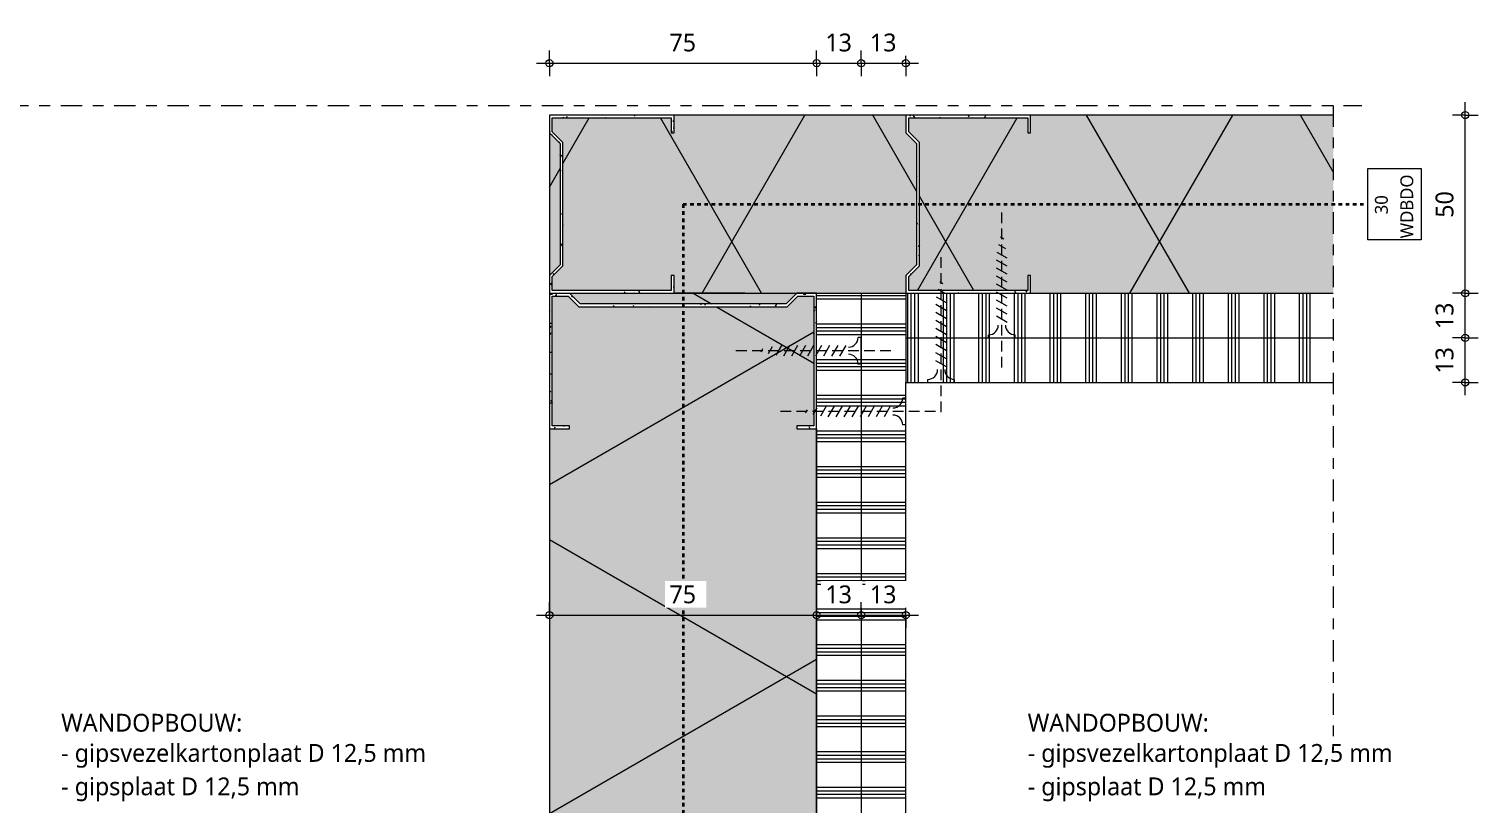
# Model space of a CAD drawing. Header units: millimetres. Extents: x 32900 to 38291, y -18988 to 4133.
# Drawn here: x 33307.4 to 33715.4, y -6917.7 to -6700.3 of the extents above; entities that cross this region are included whole.
import ezdxf

# ---------------------------------------------------------------- set-up
doc = ezdxf.new("R2010")
doc.units = ezdxf.units.MM
for name, pattern in [('MV_30_min', [2, 1, -1]), ('MV_center', [15, 6, -3, 3, -3]), ('MV_hidden_2', [4.5, 3, -1.5])]:
    doc.linetypes.add(name, pattern=pattern)
for name, color, linetype, lineweight in [('A-ANNO-DIMS', 211, 'Continuous', 13), ('A-ANNO-DIMS-2', 211, 'Continuous', 13), ('A-ANNO-NOTE', 131, 'Continuous', 18), ('A-DETL', 90, 'Continuous', 13), ('A-DETL-GENF', 92, 'Continuous', 18), ('A-DETL-THIN', 151, 'Continuous', 18)]:
    doc.layers.add(name, color=color, linetype=linetype, lineweight=lineweight)
doc.styles.add('Segoe UI', font='segoeui.ttf', dxfattribs={"height": 5})
doc.styles.add('Segoe UI_2', font='segoeui.ttf', dxfattribs={"height": 3.6})
doc.styles.add('Segoe UI_B', font='segoeui.ttf', dxfattribs={"height": 5})
doc.dimstyles.new('2_5_mm', dxfattribs={"dimscale": 304.8, "dimtxt": 5.23682, "dimasz": 0.006562, "dimexe": 0.011811, "dimexo": 0.0625, "dimgap": 0.005906, "dimtad": 1, "dimdec": 0, "dimzin": 0, "dimdsep": 46, "dimtxsty": 'Segoe UI', "dimblk1": 'DOTBLANK', "dimblk2": 'DOTBLANK', "dimsah": 1, "dimcen": 0.09, "dimdle": 0.011811, "dimazin": 0, "dimtfac": 1, "dimtdec": 4, "dimtix": 1, "dimtmove": 0, "dimatfit": 3, "dimfxl": 0.011811, "dimfxlon": 1, "dimtvp": 1, "dimtfill": 1, "dimtolj": 1, "dimtzin": 0, "dimarcsym": 2})
doc.dimstyles.new('2_5_mm_2', dxfattribs={"dimscale": 304.8, "dimtxt": 5.23682, "dimasz": 0.006562, "dimexe": 0.011811, "dimexo": 0.0625, "dimgap": 0.005906, "dimtad": 1, "dimdec": 0, "dimzin": 0, "dimdsep": 46, "dimtxsty": 'Segoe UI', "dimblk1": 'DOTBLANK', "dimblk2": 'DOTBLANK', "dimsah": 1, "dimcen": 0.09, "dimdle": 0.011811, "dimazin": 0, "dimtfac": 1, "dimtdec": 4, "dimtix": 1, "dimtmove": 0, "dimatfit": 3, "dimfxl": 0.011811, "dimfxlon": 1, "dimtvp": 1, "dimtfill": 1, "dimtolj": 1, "dimtzin": 0, "dimarcsym": 2})
pattern_1 = [(0, (0, 4), (0, 10), []), (0, (0, 5), (0, 10), []), (0, (0, 6), (0, 10), []), (0, (0, 7), (0, 10), [])]
pattern_2 = [(90, (4, 0), (-10, 6e-16), []), (90, (5, 0), (-10, 6e-16), []), (90, (6, 0), (-10, 6e-16), []), (90, (7, 0), (-10, 6e-16), [])]
pattern_3 = [(0, (0, 0), (8.128, 2.032), [0.67056, -5.425, 0.67056, -5.425, -32.512]), (0, (0, 0), (8.128, 2.032), [-12.192, 0.67056, -11.521, 0.67056, -5.425, -14.224]), (0, (0, 0), (8.128, 2.032), [-30.48, 0.67056, -3.393, 0.67056, -9.489]), (120, (3.048, 1.016), (-5.82376362, 6.02305448), [0.67056, -5.425, 0.67056, -5.425, -32.512]), (120, (3.048, 1.016), (-5.82376362, 6.02305448), [-12.192, 0.67056, -11.521, 0.67056, -5.425, -14.224]), (120, (3.048, 1.016), (-5.82376362, 6.02305448), [-30.48, 0.67056, -3.393, 0.67056, -9.489]), (240, (4.064, 5.08), (-2.30423638, -8.05505448), [0.67056, -5.425, 0.67056, -5.425, -32.512]), (240, (4.064, 5.08), (-2.30423638, -8.05505448), [-12.192, 0.67056, -11.521, 0.67056, -5.425, -14.224]), (240, (4.064, 5.08), (-2.30423638, -8.05505448), [-30.48, 0.67056, -3.393, 0.67056, -9.489])]

# ---------------------------------------------------------------- blocks, each defined once
blk = doc.blocks.new('42 isolatie - Type 1-3788542-Details ziekenhuis Utiliteitsgebouw')
at = {"layer": 'A-DETL-GENF'}
h = blk.add_hatch(color=256, dxfattribs=at)
h.paths.add_polyline_path([(0.28, -9.4), (0.28, -70.2), (3.28, -67.2), (3.28, -9.4), (0.28, -6.4)])
h.paths.add_polyline_path([(1.08, -70.53), (1.08, -75), (37.48, -75), (37.48, -70.2), (38.28, -70.2), (38.28, -75.8), (252.28, -75.8), (252.28, -70.2), (253.08, -70.2), (253.08, -75), (289.48, -75), (289.48, -70.53), (286.48, -67.53), (286.48, -9.07), (289.48, -6.07), (289.48, -1.6), (253.08, -1.6), (253.08, -6.4), (252.28, -6.4), (252.28, -0.8), (38.28, -0.8), (38.28, -6.4), (37.48, -6.4), (37.48, -1.6), (1.08, -1.6), (1.08, -6.07), (4.08, -9.07), (4.08, -67.53), (1.41, -70.2)])
h.paths.add_polyline_path([(287.28, -67.2), (290.28, -70.2), (290.28, -6.4), (287.28, -9.4), (287.28, -55.68)])
at = {"layer": 'A-DETL-GENF', "lineweight": 13}
h = blk.add_hatch(dxfattribs=at)
h.set_pattern_fill('FP_3', color=256, style=0, pattern_type=2)
h.set_pattern_definition([(300, (0, 0), (-69.282, -40), []), (240, (0, 0), (-69.282, 40), [])])
h.paths.add_polyline_path([(0.28, -6.4), (0.28, -70.2), (3.28, -67.2), (3.28, -9.4), (1.08, -7.2)])
h.paths.add_polyline_path([(1.08, -70.53), (1.08, -75), (37.48, -75), (37.48, -70.2), (38.28, -70.2), (38.28, -75.8), (252.28, -75.8), (252.28, -70.2), (253.08, -70.2), (253.08, -75), (289.48, -75), (289.48, -70.53), (286.48, -67.53), (286.48, -9.07), (289.48, -6.07), (289.48, -1.6), (253.08, -1.6), (253.08, -6.4), (252.28, -6.4), (252.28, -0.8), (38.28, -0.8), (38.28, -6.4), (37.48, -6.4), (37.48, -1.6), (1.08, -1.6), (1.08, -6.07), (4.08, -9.07), (4.08, -67.53), (1.41, -70.2)])
h.paths.add_polyline_path([(287.28, -67.2), (290.28, -70.2), (290.28, -6.4), (287.28, -9.4), (287.28, -55.68)])
at = {"layer": 'A-DETL-GENF'}
for p, q in [((252.28, -0.8), (38.28, -0.8)), ((252.28, -0.8), (38.28, -0.8)), ((0.28, -6.4), (0.28, -70.2)), ((0.28, -6.4), (0.28, -70.2)), ((290.28, -55.68), (290.28, -35.8)), ((38.28, -75.8), (252.28, -75.8))]:
    blk.add_line(p, q, dxfattribs=at)
blk = doc.blocks.new('42 isolatie - Type 1-3788702-Details ziekenhuis Utiliteitsgebouw')
at = {"layer": 'A-DETL-GENF'}
h = blk.add_hatch(color=256, dxfattribs=at)
h.paths.add_polyline_path([(70.28, -0.8), (70.28, -50.8), (155.23, -50.8), (155.23, -45.8), (156.03, -45.8), (156.03, -50), (189.43, -50), (189.43, -46.13), (186.43, -43.13), (186.43, -8.47), (189.43, -5.47), (189.43, -1.6), (156.03, -1.6), (156.03, -5.8), (155.23, -5.8), (155.23, -0.8), (79.7, -0.8)])
h.paths.add_polyline_path([(215.28, -0.8), (190.23, -0.8), (190.23, -5.8), (187.23, -8.8), (187.23, -42.8), (190.23, -45.8), (190.23, -50.8), (255.28, -50.8), (255.28, -45.8), (256.08, -45.8), (256.08, -50), (289.48, -50), (289.48, -46.13), (286.48, -43.13), (286.48, -8.47), (289.48, -5.47), (289.48, -1.6), (256.08, -1.6), (256.08, -5.8), (255.28, -5.8), (255.28, -0.8), (216.08, -0.8)])
h.paths.add_polyline_path([(290.28, -5.8), (287.28, -8.8), (287.28, -42.8), (290.28, -45.8), (290.28, -8.8)])
at = {"layer": 'A-DETL-GENF', "lineweight": 13}
h = blk.add_hatch(dxfattribs=at)
h.set_pattern_fill('FP_15', color=256, style=0, pattern_type=2)
h.set_pattern_definition([(300, (0, 0), (-45.033, -26), []), (240, (0, 0), (-45.033, 26), [])])
h.paths.add_polyline_path([(216.08, -0.8), (190.23, -0.8), (190.23, -5.8), (187.23, -8.8), (187.23, -42.8), (190.23, -45.8), (190.23, -50.8), (255.28, -50.8), (255.28, -45.8), (256.08, -45.8), (256.08, -50), (289.48, -50), (289.48, -46.13), (286.48, -43.13), (286.48, -8.47), (289.48, -5.47), (289.48, -1.6), (256.08, -1.6), (256.08, -5.8), (255.28, -5.8), (255.28, -0.8), (220.55, -0.8)])
h.paths.add_polyline_path([(70.28, -0.8), (70.28, -50.8), (155.23, -50.8), (155.23, -45.8), (156.03, -45.8), (156.03, -50), (189.43, -50), (189.43, -46.13), (186.43, -43.13), (186.43, -8.47), (189.43, -5.47), (189.43, -1.6), (156.03, -1.6), (156.03, -5.8), (155.23, -5.8), (155.23, -0.8), (79.7, -0.8)])
h.paths.add_polyline_path([(290.28, -5.8), (287.28, -8.8), (287.28, -42.8), (290.28, -45.8), (290.28, -8.8)])
at = {"layer": 'A-DETL-GENF'}
for p, q in [((155.23, -0.8), (70.28, -0.8)), ((155.23, -0.8), (70.28, -0.8)), ((215.28, -0.8), (190.23, -0.8)), ((215.28, -0.8), (190.23, -0.8)), ((220.88, -0.8), (215.28, -0.8)), ((255.28, -0.8), (220.88, -0.8)), ((255.28, -0.8), (220.88, -0.8)), ((290.28, -45.8), (290.28, -5.8)), ((290.28, -45.8), (290.28, -5.8)), ((70.28, -50.8), (155.23, -50.8)), ((70.28, -50.8), (155.23, -50.8)), ((190.23, -50.8), (255.28, -50.8)), ((190.23, -50.8), (255.28, -50.8))]:
    blk.add_line(p, q, dxfattribs=at)
blk = doc.blocks.new('NLRS_00_DI_maskeer - Type 1-V10-Details ziekenhuis Utiliteitsgebouw')
at = {"layer": 'A-DETL-GENF', "linetype": 'MV_center'}
blk.add_line((-2.72, 0), (175, 0), dxfattribs=at)
blk = doc.blocks.new('NLRS_00_DI_maskeer - Type 1-4234904-Details ziekenhuis Utiliteitsgebouw')
at = {"layer": 'A-DETL-GENF', "linetype": 'MV_center'}
for p, q in [((-92.41, 0), (189.78, 0)), ((229.78, 0), (625, 0))]:
    blk.add_line(p, q, dxfattribs=at)
blk = doc.blocks.new('02_GA_brandscheiding - 30 min-3717880-Details ziekenhuis Utiliteitsgebouw')
at = {"layer": 'A-ANNO-NOTE'}
for p, q in [((-5, 3.75), (5, 3.75)), ((-5, -3.75), (-5, 3.75)), ((5, 3.75), (5, -3.75)), ((5, -3.75), (-5, -3.75))]:
    blk.add_line(p, q, dxfattribs=at)
blk = doc.blocks.new('DIMBLOCK241-Details ziekenhuis Utiliteitsgebouw')
at = {"layer": 'A-ANNO-DIMS-2'}
for p, q in [((33710.48, -6786.92), (33706.88, -6786.92)), ((33710.48, -6803.02), (33710.48, -6786.92)), ((33710.48, -6786.92), (33714.08, -6786.92)), ((33710.48, -6799.42), (33706.88, -6799.42)), ((33710.48, -6799.42), (33714.08, -6799.42))]:
    blk.add_line(p, q, dxfattribs=at)
for centre in [(33710.48, -6786.92), (33710.48, -6799.42)]:
    blk.add_circle(centre, 1, dxfattribs=at)
at = {"layer": 'A-ANNO-DIMS-2', "color": 0, "insert": (33702.16, -6796.97), "char_height": 5, "width": 9.1406, "attachment_point": 1, "rotation": 90, "line_spacing_factor": 1.142579, "style": 'Segoe UI', "bg_fill": 3, "box_fill_scale": 1.25, "bg_fill_color": 9, "bg_fill_true_color": 13158600, "bg_fill_transparency": 0}
blk.add_mtext('13', dxfattribs=at)
blk = doc.blocks.new('_DotBlank')
at = {"color": 0, "linetype": 'ByBlock', "lineweight": -2}
blk.add_line((-0.5, 0), (-1, 0), dxfattribs=at)
blk.add_circle((0, 0), 0.5, dxfattribs=at)
blk = doc.blocks.new('DIMBLOCK242-Details ziekenhuis Utiliteitsgebouw')
at = {"layer": 'A-ANNO-DIMS-2'}
for p, q in [((33710.48, -6774.42), (33706.88, -6774.42)), ((33710.48, -6786.92), (33710.48, -6774.42)), ((33710.48, -6774.42), (33714.08, -6774.42)), ((33710.48, -6786.92), (33706.88, -6786.92)), ((33710.48, -6786.92), (33714.08, -6786.92))]:
    blk.add_line(p, q, dxfattribs=at)
for centre in [(33710.48, -6774.42), (33710.48, -6786.92)]:
    blk.add_circle(centre, 1, dxfattribs=at)
at = {"layer": 'A-ANNO-DIMS-2', "color": 0, "insert": (33702.16, -6784.47), "char_height": 5, "width": 9.1406, "attachment_point": 1, "rotation": 90, "line_spacing_factor": 1.142579, "style": 'Segoe UI', "bg_fill": 3, "box_fill_scale": 1.25, "bg_fill_color": 9, "bg_fill_true_color": 13158600, "bg_fill_transparency": 0}
blk.add_mtext('13', dxfattribs=at)
blk = doc.blocks.new('DIMBLOCK243-Details ziekenhuis Utiliteitsgebouw')
at = {"layer": 'A-ANNO-DIMS-2'}
for p, q in [((33710.48, -6724.42), (33706.88, -6724.42)), ((33710.48, -6774.42), (33710.48, -6720.82)), ((33710.48, -6724.42), (33714.08, -6724.42)), ((33710.48, -6774.42), (33706.88, -6774.42)), ((33710.48, -6774.42), (33714.08, -6774.42))]:
    blk.add_line(p, q, dxfattribs=at)
for centre in [(33710.48, -6724.42), (33710.48, -6774.42)]:
    blk.add_circle(centre, 1, dxfattribs=at)
at = {"layer": 'A-ANNO-DIMS-2', "color": 0, "insert": (33702.16, -6753.22), "char_height": 5, "width": 9.1406, "attachment_point": 1, "rotation": 90, "line_spacing_factor": 1.142579, "style": 'Segoe UI', "bg_fill": 3, "box_fill_scale": 1.25, "bg_fill_color": 9, "bg_fill_true_color": 13158600, "bg_fill_transparency": 0}
blk.add_mtext('50', dxfattribs=at)
blk = doc.blocks.new('DIMBLOCK249-Details ziekenhuis Utiliteitsgebouw')
at = {"layer": 'A-ANNO-DIMS-2'}
for p, q in [((33453.45, -6709.86), (33453.45, -6706.26)), ((33528.45, -6709.86), (33528.45, -6706.26)), ((33449.85, -6709.86), (33528.45, -6709.86)), ((33453.45, -6709.86), (33453.45, -6713.46)), ((33528.45, -6709.86), (33528.45, -6713.46))]:
    blk.add_line(p, q, dxfattribs=at)
for centre in [(33453.45, -6709.86), (33528.45, -6709.86)]:
    blk.add_circle(centre, 1, dxfattribs=at)
at = {"layer": 'A-ANNO-DIMS-2', "color": 0, "insert": (33487.14, -6701.54), "char_height": 5, "width": 9.1406, "attachment_point": 1, "line_spacing_factor": 1.142579, "style": 'Segoe UI', "bg_fill": 3, "box_fill_scale": 1.25, "bg_fill_color": 9, "bg_fill_true_color": 13158600, "bg_fill_transparency": 0}
blk.add_mtext('75', dxfattribs=at)
blk = doc.blocks.new('DIMBLOCK250-Details ziekenhuis Utiliteitsgebouw')
at = {"layer": 'A-ANNO-DIMS-2'}
for p, q in [((33528.45, -6709.86), (33528.45, -6706.26)), ((33540.95, -6709.86), (33540.95, -6706.26)), ((33528.45, -6709.86), (33540.95, -6709.86)), ((33528.45, -6709.86), (33528.45, -6713.46)), ((33540.95, -6709.86), (33540.95, -6713.46))]:
    blk.add_line(p, q, dxfattribs=at)
for centre in [(33528.45, -6709.86), (33540.95, -6709.86)]:
    blk.add_circle(centre, 1, dxfattribs=at)
at = {"layer": 'A-ANNO-DIMS-2', "color": 0, "insert": (33530.89, -6701.54), "char_height": 5, "width": 9.1406, "attachment_point": 1, "line_spacing_factor": 1.142579, "style": 'Segoe UI', "bg_fill": 3, "box_fill_scale": 1.25, "bg_fill_color": 9, "bg_fill_true_color": 13158600, "bg_fill_transparency": 0}
blk.add_mtext('13', dxfattribs=at)
blk = doc.blocks.new('DIMBLOCK251-Details ziekenhuis Utiliteitsgebouw')
at = {"layer": 'A-ANNO-DIMS-2'}
for p, q in [((33540.95, -6709.86), (33540.95, -6706.26)), ((33553.45, -6709.86), (33553.45, -6706.26)), ((33540.95, -6709.86), (33557.05, -6709.86)), ((33540.95, -6709.86), (33540.95, -6713.46)), ((33553.45, -6709.86), (33553.45, -6713.46))]:
    blk.add_line(p, q, dxfattribs=at)
for centre in [(33540.95, -6709.86), (33553.45, -6709.86)]:
    blk.add_circle(centre, 1, dxfattribs=at)
at = {"layer": 'A-ANNO-DIMS-2', "color": 0, "insert": (33543.39, -6701.54), "char_height": 5, "width": 9.1406, "attachment_point": 1, "line_spacing_factor": 1.142579, "style": 'Segoe UI', "bg_fill": 3, "box_fill_scale": 1.25, "bg_fill_color": 9, "bg_fill_true_color": 13158600, "bg_fill_transparency": 0}
blk.add_mtext('13', dxfattribs=at)
blk = doc.blocks.new('DIMBLOCK261-Details ziekenhuis Utiliteitsgebouw')
at = {"layer": 'A-ANNO-DIMS-2'}
for p, q in [((33453.45, -6864.71), (33453.45, -6861.11)), ((33528.45, -6864.71), (33528.45, -6861.11)), ((33449.85, -6864.71), (33528.45, -6864.71)), ((33453.45, -6864.71), (33453.45, -6868.31)), ((33528.45, -6864.71), (33528.45, -6868.31))]:
    blk.add_line(p, q, dxfattribs=at)
for centre in [(33453.45, -6864.71), (33528.45, -6864.71)]:
    blk.add_circle(centre, 1, dxfattribs=at)
at = {"layer": 'A-ANNO-DIMS-2', "color": 0, "insert": (33487.14, -6856.39), "char_height": 5, "width": 9.1406, "attachment_point": 1, "line_spacing_factor": 1.142579, "style": 'Segoe UI', "bg_fill": 3, "box_fill_scale": 1.25, "bg_fill_color": 9, "bg_fill_true_color": 13158600, "bg_fill_transparency": 0}
blk.add_mtext('75', dxfattribs=at)
blk = doc.blocks.new('DIMBLOCK262-Details ziekenhuis Utiliteitsgebouw')
at = {"layer": 'A-ANNO-DIMS-2'}
for p, q in [((33528.45, -6864.71), (33528.45, -6861.11)), ((33540.95, -6864.71), (33540.95, -6861.11)), ((33528.45, -6864.71), (33540.95, -6864.71)), ((33528.45, -6864.71), (33528.45, -6868.31)), ((33540.95, -6864.71), (33540.95, -6868.31))]:
    blk.add_line(p, q, dxfattribs=at)
for centre in [(33528.45, -6864.71), (33540.95, -6864.71)]:
    blk.add_circle(centre, 1, dxfattribs=at)
at = {"layer": 'A-ANNO-DIMS-2', "color": 0, "insert": (33530.89, -6856.39), "char_height": 5, "width": 9.1406, "attachment_point": 1, "line_spacing_factor": 1.142579, "style": 'Segoe UI', "bg_fill": 3, "box_fill_scale": 1.25, "bg_fill_color": 9, "bg_fill_true_color": 13158600, "bg_fill_transparency": 0}
blk.add_mtext('13', dxfattribs=at)
blk = doc.blocks.new('DIMBLOCK263-Details ziekenhuis Utiliteitsgebouw')
at = {"layer": 'A-ANNO-DIMS-2'}
for p, q in [((33540.95, -6864.71), (33540.95, -6861.11)), ((33553.45, -6864.71), (33553.45, -6861.11)), ((33540.95, -6864.71), (33557.05, -6864.71)), ((33540.95, -6864.71), (33540.95, -6868.31)), ((33553.45, -6864.71), (33553.45, -6868.31))]:
    blk.add_line(p, q, dxfattribs=at)
for centre in [(33540.95, -6864.71), (33553.45, -6864.71)]:
    blk.add_circle(centre, 1, dxfattribs=at)
at = {"layer": 'A-ANNO-DIMS-2', "color": 0, "insert": (33543.39, -6856.39), "char_height": 5, "width": 9.1406, "attachment_point": 1, "line_spacing_factor": 1.142579, "style": 'Segoe UI', "bg_fill": 3, "box_fill_scale": 1.25, "bg_fill_color": 9, "bg_fill_true_color": 13158600, "bg_fill_transparency": 0}
blk.add_mtext('13', dxfattribs=at)

msp = doc.modelspace()

# ---------------------------------------------------------------- hatches: boundary and pattern name
at = {"layer": 'A-DETL-GENF', "lineweight": 13}
h = msp.add_hatch(dxfattribs=at)
h.set_pattern_fill('FP_6', color=254, style=0, pattern_type=2)
h.set_pattern_definition(pattern_3)
h.paths.add_polyline_path([(33453.45, -6774.42), (33488.45, -6774.42), (33488.45, -6769.42), (33487.65, -6769.42), (33487.65, -6773.62), (33454.25, -6773.62), (33454.25, -6769.75), (33457.25, -6766.75), (33457.25, -6732.08), (33454.25, -6729.08), (33454.25, -6725.22), (33487.65, -6725.22), (33487.65, -6729.42), (33488.45, -6729.42), (33488.45, -6724.42), (33453.45, -6724.42), (33453.45, -6729.42), (33456.45, -6732.42), (33456.45, -6766.42), (33453.45, -6769.42)])
h = msp.add_hatch(dxfattribs=at)
h.set_pattern_fill('FP_6', color=254, style=0, pattern_type=2)
h.set_pattern_definition(pattern_3)
h.paths.add_polyline_path([(33553.49, -6774.42), (33588.49, -6774.42), (33588.49, -6769.42), (33587.69, -6769.42), (33587.69, -6773.62), (33554.29, -6773.62), (33554.29, -6769.75), (33557.29, -6766.75), (33557.29, -6732.08), (33554.29, -6729.08), (33554.29, -6725.22), (33587.69, -6725.22), (33587.69, -6729.42), (33588.49, -6729.42), (33588.49, -6724.42), (33553.49, -6724.42), (33553.49, -6729.42), (33556.49, -6732.42), (33556.49, -6766.42), (33553.49, -6769.42)])
h = msp.add_hatch(dxfattribs=at)
h.set_pattern_fill('FP_6', color=254, style=0, pattern_type=2)
h.set_pattern_definition(pattern_3)
h.paths.add_polyline_path([(33522.85, -6812.42), (33528.45, -6812.42), (33528.45, -6774.42), (33522.85, -6774.42), (33519.85, -6777.42), (33462.05, -6777.42), (33459.05, -6774.42), (33453.45, -6774.42), (33453.45, -6812.42), (33459.05, -6812.42), (33459.05, -6811.62), (33454.25, -6811.62), (33454.25, -6775.22), (33458.72, -6775.22), (33461.72, -6778.22), (33520.18, -6778.22), (33523.18, -6775.22), (33527.65, -6775.22), (33527.65, -6811.62), (33522.85, -6811.62)])
h = msp.add_hatch(dxfattribs=at)
h.set_pattern_fill('FP_12', color=254, style=0, pattern_type=2)
h.set_pattern_definition(pattern_1)
h.paths.add_polyline_path([(33540.95, -7149.42), (33540.95, -6774.42), (33528.45, -6774.42), (33528.45, -7149.42)])
h = msp.add_hatch(dxfattribs=at)
h.set_pattern_fill('FP_12', color=254, style=0, pattern_type=2)
h.set_pattern_definition(pattern_1)
h.paths.add_polyline_path([(33553.45, -7161.92), (33553.45, -6774.42), (33540.95, -6774.42), (33540.95, -7161.92)])
h = msp.add_hatch(dxfattribs=at)
h.set_pattern_fill('FP_2', color=254, style=0, pattern_type=2)
h.set_pattern_definition(pattern_2)
h.paths.add_polyline_path([(33664.03, -6786.92), (33673.45, -6786.92), (33673.45, -6774.42), (33553.45, -6774.42), (33553.45, -6786.92), (33588.49, -6786.92)])
h = msp.add_hatch(dxfattribs=at)
h.set_pattern_fill('FP_2', color=254, style=0, pattern_type=2)
h.set_pattern_definition(pattern_2)
h.paths.add_polyline_path([(33664.03, -6799.42), (33673.45, -6799.42), (33673.45, -6786.92), (33553.45, -6786.92), (33553.45, -6799.42), (33560.23, -6799.42)])

# ---------------------------------------------------------------- linework, layer by layer
at = {"layer": 'A-DETL', "linetype": 'MV_30_min', "lineweight": 35}
for q in [(33490.95, -7040.27), (33683.11, -6749.42)]:
    msp.add_line((33490.95, -6749.42), q, dxfattribs=at)
at = {"layer": 'A-DETL', "linetype": 'MV_hidden_2'}
for p, q in [((33580.44, -6795.27), (33580.44, -6750.27)), ((33563.39, -6807.77), (33563.39, -6762.77)), ((33549.31, -6790.54), (33504.31, -6790.54)), ((33561.81, -6807.59), (33516.81, -6807.59))]:
    msp.add_line(p, q, dxfattribs=at)
at = {"layer": 'A-DETL'}
for p, q in [((33581.52, -6761.96), (33579.6, -6760.85)), ((33580.95, -6759.23), (33580.05, -6758.71)), ((33581.94, -6766.82), (33578.94, -6765.08)), ((33581.94, -6764.57), (33579.16, -6762.96)), ((33581.94, -6769.07), (33578.94, -6767.33)), ((33564.47, -6774.46), (33562.54, -6773.35)), ((33563.9, -6771.73), (33562.99, -6771.21)), ((33581.94, -6771.32), (33578.94, -6769.58)), ((33581.94, -6773.57), (33578.94, -6771.83)), ((33564.89, -6779.32), (33561.89, -6777.58)), ((33564.89, -6777.07), (33562.1, -6775.46)), ((33581.94, -6775.82), (33578.94, -6774.08)), ((33581.94, -6778.07), (33578.94, -6776.33)), ((33564.89, -6781.57), (33561.89, -6779.83)), ((33581.94, -6780.32), (33578.94, -6778.58)), ((33581.94, -6782.57), (33578.94, -6780.83)), ((33564.89, -6783.82), (33561.89, -6782.08)), ((33564.89, -6786.07), (33561.89, -6784.33)), ((33515.99, -6789.46), (33514.88, -6791.38)), ((33518.6, -6789.04), (33516.99, -6791.82)), ((33520.85, -6789.04), (33519.12, -6792.04)), ((33523.1, -6789.04), (33521.37, -6792.04)), ((33525.35, -6789.04), (33523.62, -6792.04)), ((33527.6, -6789.04), (33525.87, -6792.04)), ((33529.85, -6789.04), (33528.12, -6792.04)), ((33532.1, -6789.04), (33530.37, -6792.04)), ((33534.35, -6789.04), (33532.62, -6792.04)), ((33536.6, -6789.04), (33534.87, -6792.04)), ((33540.95, -6786.79), (33540.1, -6786.79)), ((33540.95, -6794.29), (33540.95, -6786.79)), ((33564.89, -6788.32), (33561.89, -6786.58)), ((33564.89, -6790.57), (33561.89, -6788.83)), ((33576.69, -6786.92), (33576.69, -6786.07)), ((33576.69, -6786.92), (33584.19, -6786.92)), ((33584.19, -6786.92), (33584.19, -6786.07)), ((33513.26, -6790.03), (33512.74, -6790.93)), ((33564.89, -6792.82), (33561.89, -6791.08)), ((33564.89, -6795.07), (33561.89, -6793.33)), ((33540.95, -6794.29), (33540.1, -6794.29)), ((33559.64, -6799.42), (33559.64, -6798.57)), ((33559.64, -6799.42), (33567.14, -6799.42)), ((33567.14, -6799.42), (33567.14, -6798.57)), ((33531.1, -6806.09), (33529.49, -6808.88)), ((33533.35, -6806.09), (33531.62, -6809.09)), ((33535.6, -6806.09), (33533.87, -6809.09)), ((33537.85, -6806.09), (33536.12, -6809.09)), ((33540.1, -6806.09), (33538.37, -6809.09)), ((33542.35, -6806.09), (33540.62, -6809.09)), ((33544.6, -6806.09), (33542.87, -6809.09)), ((33546.85, -6806.09), (33545.12, -6809.09)), ((33549.1, -6806.09), (33547.37, -6809.09)), ((33553.45, -6803.84), (33552.6, -6803.84)), ((33553.45, -6811.34), (33553.45, -6803.84)), ((33525.76, -6807.08), (33525.24, -6807.99)), ((33528.49, -6806.51), (33527.38, -6808.44)), ((33553.45, -6811.34), (33552.6, -6811.34))]:
    msp.add_line(p, q, dxfattribs=at)
for centre, start, end in [((33576.69, -6783.32), 270, 360), ((33584.19, -6783.32), 180, 270), ((33537.35, -6786.79), 270, 360), ((33537.35, -6794.29), 360, 90), ((33559.64, -6795.82), 270, 0), ((33567.14, -6795.82), 180, 270), ((33549.85, -6803.84), 270, 0), ((33549.85, -6811.34), 360, 90)]:
    msp.add_arc(centre, 2.75, start, end, dxfattribs=at)
at = {"layer": 'A-DETL-THIN'}
for p, q in [((33488.45, -6724.42), (33453.45, -6724.42)), ((33453.45, -6724.42), (33453.45, -6729.42)), ((33488.45, -6729.42), (33488.45, -6724.42)), ((33588.49, -6724.42), (33553.49, -6724.42)), ((33553.49, -6724.42), (33553.49, -6729.42)), ((33588.49, -6729.42), (33588.49, -6724.42)), ((33454.25, -6729.08), (33454.25, -6725.22)), ((33454.25, -6725.22), (33487.65, -6725.22)), ((33487.65, -6725.22), (33487.65, -6729.42)), ((33554.29, -6729.08), (33554.29, -6725.22)), ((33554.29, -6725.22), (33587.69, -6725.22)), ((33587.69, -6725.22), (33587.69, -6729.42)), ((33453.45, -6729.42), (33456.45, -6732.42)), ((33457.25, -6732.08), (33454.25, -6729.08)), ((33456.45, -6732.42), (33456.45, -6766.42)), ((33457.25, -6766.75), (33457.25, -6732.08)), ((33487.65, -6729.42), (33488.45, -6729.42)), ((33553.49, -6729.42), (33556.49, -6732.42)), ((33557.29, -6732.08), (33554.29, -6729.08)), ((33556.49, -6732.42), (33556.49, -6766.42)), ((33557.29, -6766.75), (33557.29, -6732.08)), ((33587.69, -6729.42), (33588.49, -6729.42)), ((33456.45, -6766.42), (33453.45, -6769.42)), ((33453.45, -6769.42), (33453.45, -6774.42)), ((33454.25, -6769.75), (33457.25, -6766.75)), ((33488.45, -6769.42), (33487.65, -6769.42)), ((33487.65, -6769.42), (33487.65, -6773.62)), ((33488.45, -6774.42), (33488.45, -6769.42)), ((33556.49, -6766.42), (33553.49, -6769.42)), ((33553.49, -6769.42), (33553.49, -6774.42)), ((33554.29, -6769.75), (33557.29, -6766.75)), ((33588.49, -6769.42), (33587.69, -6769.42)), ((33587.69, -6769.42), (33587.69, -6773.62)), ((33588.49, -6774.42), (33588.49, -6769.42)), ((33454.25, -6773.62), (33454.25, -6769.75)), ((33554.29, -6773.62), (33554.29, -6769.75)), ((33453.45, -6774.42), (33453.45, -6812.42)), ((33453.45, -6774.42), (33488.45, -6774.42)), ((33487.65, -6773.62), (33454.25, -6773.62)), ((33454.25, -6811.62), (33454.25, -6775.22)), ((33454.25, -6775.22), (33458.72, -6775.22)), ((33458.72, -6775.22), (33461.72, -6778.22)), ((33462.05, -6777.42), (33459.05, -6774.42)), ((33519.85, -6777.42), (33462.05, -6777.42)), ((33522.85, -6774.42), (33519.85, -6777.42)), ((33520.18, -6778.22), (33523.18, -6775.22)), ((33528.45, -6774.42), (33522.85, -6774.42)), ((33523.18, -6775.22), (33527.65, -6775.22)), ((33527.65, -6775.22), (33527.65, -6811.62)), ((33528.45, -6812.42), (33528.45, -6774.42)), ((33540.95, -6774.42), (33540.95, -7149.42)), ((33553.45, -6774.42), (33553.45, -6786.92)), ((33553.49, -6774.42), (33588.49, -6774.42)), ((33587.69, -6773.62), (33554.29, -6773.62)), ((33461.72, -6778.22), (33520.18, -6778.22)), ((33553.45, -6786.92), (33553.45, -6799.42)), ((33553.45, -6786.92), (33673.45, -6786.92)), ((33553.45, -7075.42), (33553.45, -6799.42)), ((33553.45, -6799.42), (33673.45, -6799.42)), ((33453.45, -6812.42), (33459.05, -6812.42)), ((33459.05, -6811.62), (33454.25, -6811.62)), ((33459.05, -6812.42), (33459.05, -6811.62)), ((33527.65, -6811.62), (33522.85, -6811.62)), ((33522.85, -6811.62), (33522.85, -6812.42)), ((33522.85, -6812.42), (33528.45, -6812.42)), ((33528.45, -6812.42), (33528.45, -7026.42))]:
    msp.add_line(p, q, dxfattribs=at)

# ---------------------------------------------------------------- block references
at = {"layer": 'A-ANNO-NOTE', "xscale": 2, "yscale": 2, "zscale": 2, "rotation": 89.99999999999991}
msp.add_blockref('02_GA_brandscheiding - 30 min-3717880-Details ziekenhuis Utiliteitsgebouw', (33690.61, -6749.42), dxfattribs=at)
at = {"layer": 'A-DETL-GENF', "linetype": 'MV_center'}
msp.add_blockref('NLRS_00_DI_maskeer - Type 1-4234904-Details ziekenhuis Utiliteitsgebouw', (33056.5, -6721.7), dxfattribs=at)
at = {"layer": 'A-DETL-GENF'}
for name, p, rotation in [('42 isolatie - Type 1-3788702-Details ziekenhuis Utiliteitsgebouw', (33743.73, -6775.22), 180), ('42 isolatie - Type 1-3788542-Details ziekenhuis Utiliteitsgebouw', (33452.65, -7064.69), 90)]:
    msp.add_blockref(name, p, dxfattribs=dict(at, rotation=rotation))
at = {"layer": 'A-DETL-GENF', "linetype": 'MV_center', "rotation": 270}
msp.add_blockref('NLRS_00_DI_maskeer - Type 1-V10-Details ziekenhuis Utiliteitsgebouw', (33673.45, -6724.42), dxfattribs=at)

# ---------------------------------------------------------------- texts
at = {"layer": 'A-ANNO-NOTE', "lineweight": 13, "char_height": 3.6, "attachment_point": 1, "rotation": 90, "style": 'Segoe UI_2'}
for s, insert, width in [('WDBDO', (33692.28, -6759.01), 23.4093), ('30', (33685.14, -6752.26), 7.0549)]:
    msp.add_mtext(s, dxfattribs=dict(at, insert=insert, width=width))
at = {"layer": 'A-ANNO-NOTE', "lineweight": 13, "insert": (33316.42, -6900.88), "char_height": 5, "width": 126.5063, "attachment_point": 1, "style": 'Segoe UI', "bg_fill": 3, "box_fill_scale": 1.25, "bg_fill_color": 9, "bg_fill_true_color": 13158600, "bg_fill_transparency": 0}
msp.add_mtext('- gipsvezelkartonplaat D 12,5 mm', dxfattribs=at)

# ---------------------------------------------------------------- dimensions: what is measured, and where the dimension line sits
at = {"layer": 'A-ANNO-DIMS'}
dim = msp.add_linear_dim(base=(33528.45, -6709.86), p1=(33453.45, -6713.46), p2=(33528.45, -6713.46), dimstyle='2_5_mm', override={"dimpost": '<>', "dimfxl": 75}, dxfattribs=at)
dim.commit()
dim.dimension.update_dxf_attribs({"geometry": 'DIMBLOCK249-Details ziekenhuis Utiliteitsgebouw', "text_midpoint": (33490.95, -6705.52)})
dim = msp.add_linear_dim(base=(33710.48051265, -6786.91548361), p1=(33706.88051265, -6799.41548361), p2=(33706.88051265, -6786.91548361), angle=90, dimstyle='2_5_mm', override={"dimpost": '<>', "dimfxl": 12.5}, dxfattribs=at)
dim.commit()
dim.dimension.update_dxf_attribs({"geometry": 'DIMBLOCK241-Details ziekenhuis Utiliteitsgebouw', "text_midpoint": (33706.08114026, -6793.16548361)})

# ---------------------------------------------------------------- next in the draw order: texts
at = {"layer": 'A-ANNO-NOTE', "lineweight": 13, "char_height": 5, "attachment_point": 1, "bg_fill": 3, "box_fill_scale": 1.25, "bg_fill_color": 9, "bg_fill_true_color": 13158600, "bg_fill_transparency": 0}
for s, insert, width, style in [('WANDOPBOUW:', (33316.42, -6892.41), 67.8228, 'Segoe UI_B'), ('- gipsvezelkartonplaat D 12,5 mm', (33587.69, -6900.88), 126.5063, 'Segoe UI'), ('- gipsplaat D 12,5 mm', (33316.42, -6910.27), 83.5358, 'Segoe UI')]:
    msp.add_mtext(s, dxfattribs=dict(at, insert=insert, width=width, style=style))

# ---------------------------------------------------------------- next in the draw order: dimensions: what is measured, and where the dimension line sits
at = {"layer": 'A-ANNO-DIMS'}
for base, p1, p2, dimstyle, override, picture, middle in [((33540.94806475, -6709.85905762), (33528.44806475, -6713.45905762), (33540.94806475, -6713.45905762), '2_5_mm', {"dimpost": '<>', "dimfxl": 12.5}, 'DIMBLOCK250-Details ziekenhuis Utiliteitsgebouw', (33534.69806475, -6705.45968523)), ((33528.45, -6864.71), (33453.45, -6861.11), (33528.45, -6861.11), '2_5_mm_2', {"dimpost": '<>', "dimfxl": 75}, 'DIMBLOCK261-Details ziekenhuis Utiliteitsgebouw', (33490.95, -6860.37))]:
    dim = msp.add_linear_dim(base=base, p1=p1, p2=p2, dimstyle=dimstyle, override=override, dxfattribs=at)
    dim.commit()
    dim.dimension.update_dxf_attribs({"geometry": picture, "text_midpoint": middle})
dim = msp.add_linear_dim(base=(33710.48051265, -6774.41548361), p1=(33706.88051265, -6786.91548361), p2=(33706.88051265, -6774.41548361), angle=90, dimstyle='2_5_mm', override={"dimpost": '<>', "dimfxl": 12.5}, dxfattribs=at)
dim.commit()
dim.dimension.update_dxf_attribs({"geometry": 'DIMBLOCK242-Details ziekenhuis Utiliteitsgebouw', "text_midpoint": (33706.08114026, -6780.66548361)})

# ---------------------------------------------------------------- next in the draw order: texts
at = {"layer": 'A-ANNO-NOTE', "lineweight": 13, "char_height": 5, "attachment_point": 1, "bg_fill": 3, "box_fill_scale": 1.25, "bg_fill_color": 9, "bg_fill_true_color": 13158600, "bg_fill_transparency": 0}
for s, insert, width, style in [('WANDOPBOUW:', (33587.69, -6892.41), 67.8228, 'Segoe UI_B'), ('- gipsplaat D 12,5 mm', (33587.69, -6910.27), 83.5358, 'Segoe UI')]:
    msp.add_mtext(s, dxfattribs=dict(at, insert=insert, width=width, style=style))

# ---------------------------------------------------------------- next in the draw order: dimensions: what is measured, and where the dimension line sits
at = {"layer": 'A-ANNO-DIMS'}
for base, p1, p2, dimstyle, picture, middle in [((33553.44806475, -6709.85905762), (33540.94806475, -6713.45905762), (33553.44806475, -6713.45905762), '2_5_mm', 'DIMBLOCK251-Details ziekenhuis Utiliteitsgebouw', (33547.19806475, -6705.45968523)), ((33540.94806475, -6864.7114465), (33528.44806475, -6861.1114465), (33540.94806475, -6861.1114465), '2_5_mm_2', 'DIMBLOCK262-Details ziekenhuis Utiliteitsgebouw', (33534.69806475, -6860.31207411))]:
    dim = msp.add_linear_dim(base=base, p1=p1, p2=p2, dimstyle=dimstyle, override={"dimpost": '<>', "dimfxl": 12.5}, dxfattribs=at)
    dim.commit()
    dim.dimension.update_dxf_attribs({"geometry": picture, "text_midpoint": middle})
dim = msp.add_linear_dim(base=(33710.48, -6724.42), p1=(33706.88, -6774.42), p2=(33706.88, -6724.42), angle=90, dimstyle='2_5_mm', override={"dimpost": '<>', "dimfxl": 50}, dxfattribs=at)
dim.commit()
dim.dimension.update_dxf_attribs({"geometry": 'DIMBLOCK243-Details ziekenhuis Utiliteitsgebouw', "text_midpoint": (33706.1, -6749.42)})

# ---------------------------------------------------------------- next in the draw order: dimensions: what is measured, and where the dimension line sits
dim = msp.add_linear_dim(base=(33553.44806475, -6864.7114465), p1=(33540.94806475, -6861.1114465), p2=(33553.44806475, -6861.1114465), dimstyle='2_5_mm_2', override={"dimpost": '<>', "dimfxl": 12.5}, dxfattribs=at)
dim.commit()
dim.dimension.update_dxf_attribs({"geometry": 'DIMBLOCK263-Details ziekenhuis Utiliteitsgebouw', "text_midpoint": (33547.19806475, -6860.31207411)})

doc.saveas('drawing.dxf')
